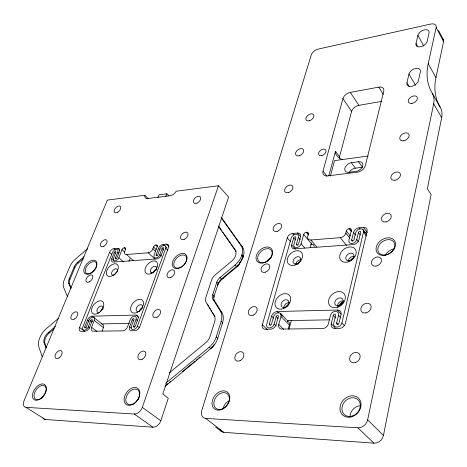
<?xml version="1.0" encoding="UTF-8"?>
<svg xmlns="http://www.w3.org/2000/svg" width="467" height="467" viewBox="0 0 467 467"><rect width="100%" height="100%" fill="white"/><g stroke="black" fill="none" stroke-linecap="round" stroke-linejoin="round"><path stroke-width="0.7" d="M339.351 158.366A6.947 4.582 -35.5 0 1 339.509 156.807L335.487 151.267C334.88 155.365 339.042 158.243 342.323 159.714M219.951 429.675A7.863 5.884 -55 0 0 223.845 432.331L373.886 443.148A8.692 7.507 -49.1 0 0 383.46 435.442L431.111 194.57L427.363 188.756L441.665 117.678A29.065 19.089 -31.1 0 0 440.165 107.141A91.094 57.476 -25.5 0 1 435.956 77.639L443.568 41.604A7.005 4.215 -29.9 0 0 442.57 38.644M205.778 418.426L357.815 427.801A8.937 7.554 -48.5 0 0 367.646 419.862L433.68 103.797A29.526 19.019 -31.5 0 0 432.238 93.242A92.594 57.324 -26.1 0 1 428.204 63.705L436.143 27.506A7.11 4.191 -30.3 0 0 430.808 24.039L318.109 49.105A6.375 3.654 -35.5 0 0 311.308 54.878L201.75 410.662A8.056 5.884 -54.3 0 0 205.778 418.426L223.845 432.331M242.25 248.537L242.542 247.177L221.504 217.698M406.944 82.747L408.958 74.037A6.334 3.923 -31 0 1 415.694 68.41A6.334 3.923 -31 0 1 420.358 71.865L418.403 80.628A6.363 3.981 -31.1 0 1 411.614 86.319A6.363 3.981 -31.1 0 1 406.944 82.747L409.145 86.465M416.015 43.583L417.918 35.364A6.199 3.672 -30.6 0 1 424.468 29.87A6.199 3.672 -30.6 0 1 429.062 32.953L427.212 41.219A6.229 3.724 -30.6 0 1 420.621 46.77A6.229 3.724 -30.6 0 1 416.015 43.583L417.767 46.723M341.908 322.954L363.478 232.157A4.39 3.17 -36.4 0 0 360.442 228.853A4.39 3.17 -36.4 0 0 355.667 232.794L353.98 239.746A1.29 0.934 -37.1 0 1 352.573 240.908A1.29 0.934 -37.1 0 1 351.692 239.921L353.513 232.443A5.155 3.718 -36.5 0 1 359.111 227.82L363.466 227.452A5.178 3.736 -36.2 0 1 367.08 231.334L345.393 323.503A5.452 4.232 -41.7 0 1 339.416 328.4L334.845 328.453A5.435 4.203 -42.1 0 1 331.237 323.713L333.269 315.394A1.348 1.033 -41.7 0 1 334.74 314.186A1.348 1.033 -41.7 0 1 335.639 315.348L333.765 323.082A4.623 3.578 -41.9 0 0 336.853 327.104A4.623 3.578 -41.9 0 0 341.908 322.954L344.261 325.552M337.402 310.024A5.394 4.145 -41.5 0 1 341.027 314.641L339.024 323.001A1.36 1.051 -41.9 0 1 337.536 324.221A1.36 1.051 -41.9 0 1 336.625 323.036L338.493 315.283A4.582 3.52 -41.7 0 0 335.44 311.355A4.582 3.52 -41.7 0 0 330.438 315.458L328.394 323.759A5.382 4.127 -42.9 0 1 322.499 328.593L281.91 329.054A5.219 3.882 -45.4 0 1 278.776 324.501L280.988 316.503A4.39 3.222 -45.2 0 0 278.367 312.732A4.39 3.222 -45.2 0 0 273.604 316.655L271.531 324.04A1.29 0.952 -46 0 1 270.13 325.195A1.29 0.952 -46 0 1 269.366 324.075L271.607 316.136A5.155 3.783 -45.3 0 1 277.188 311.53L337.402 310.024L341.143 314.203M306.761 232.262A2.463 1.722 -39.8 0 1 308.319 234.136L307.753 236.191A4.962 3.485 -39.5 0 0 310.899 239.985L340.268 237.668A5.084 3.631 -37.6 0 0 345.819 233.074L346.345 230.967A2.551 1.827 -37.1 0 1 349.118 228.667L349.567 228.632A2.557 1.827 -37 0 1 351.307 230.552L348.954 240.131A4.39 3.176 -37.1 0 0 351.955 243.494A4.39 3.176 -37.1 0 0 356.735 239.536L358.411 232.566A1.29 0.934 -36.4 0 1 359.818 231.404A1.29 0.934 -36.4 0 1 360.711 232.379L358.913 239.898A5.172 3.748 -37 0 1 353.262 244.568L294.73 248.835A4.927 3.45 -40.7 0 1 291.7 245.012L293.725 237.837A1.226 0.852 -40.5 0 1 295.056 236.734A1.226 0.852 -40.5 0 1 295.809 237.668L293.936 244.334A4.191 2.936 -40.6 0 0 296.533 247.586A4.191 2.936 -40.6 0 0 301.098 243.792L303.661 234.522A2.463 1.722 -39.8 0 1 306.334 232.297L306.761 232.262L308.588 234.434M339.509 156.807L351.604 111.426A6.771 4.267 -34.2 0 1 358.86 105.344L381.451 101.397M328.838 175.849L335.487 151.267M288.285 328.937L289.353 324.968A4.331 3.228 -45.3 0 0 287.363 321.261M310.263 247.498L311.331 243.552A2.434 1.722 -39.7 0 1 311.676 242.799M288.95 329.241L291.367 320.269M330.385 176.071L334.547 160.613L368.235 156.013M287.497 321.722L287.876 320.333M323.001 171.021L342.947 98.584A6.871 4.244 -34.5 0 1 350.297 92.402L378.784 87.125A7.058 4.401 -33 0 1 383.763 91.17L365.387 165.511A7.349 4.944 -34.9 0 1 357.401 172.165L327.647 175.907A7.163 4.752 -36.7 0 1 323.001 171.021L326.953 176.222M300.141 239.577L298.325 237.464A4.162 2.89 -40.5 0 0 295.757 234.288A4.162 2.89 -40.5 0 0 291.233 238.042L266.785 324.11A4.396 3.228 -46 0 0 269.366 327.939A4.396 3.228 -46 0 0 274.135 323.999L276.201 316.603A1.29 0.946 -45.2 0 1 277.602 315.447A1.29 0.946 -45.2 0 1 278.373 316.556L276.155 324.536A5.178 3.812 -46 0 1 270.516 329.182L265.326 329.241A5.16 3.777 -46.3 0 1 262.337 324.746L287.246 237.866A4.88 3.38 -40.7 0 1 292.529 233.471L297.52 233.045L300.684 236.751M297.52 233.045A4.898 3.403 -40.4 0 1 300.567 236.781L298.559 243.984A1.232 0.864 -40.6 0 1 297.222 245.099A1.232 0.864 -40.6 0 1 296.457 244.142L298.325 237.464M165.108 386.378L210.646 348.709A16.304 11.377 -49.5 0 0 217.733 338.341L222.619 322.679A16.117 11.179 -48.5 0 0 221.948 312.727L214.476 300.649L212.999 299.254A7.466 5.114 -46.6 0 1 212.73 294.759L216.816 282.121A7.402 5.032 -45.8 0 1 219.992 277.567L235.07 264.999A15.429 10.327 -44.4 0 0 241.743 255.391L241.97 254.667A15.423 10.321 -44.4 0 0 241.153 245.712L220.984 217.424M165.703 383.267L209.099 347.36A16.339 11.371 -49.5 0 0 216.203 336.976L221.113 321.296A16.152 11.179 -48.4 0 0 220.459 311.331L212.999 299.254M217.342 285.045A19.672 13.566 -45.9 0 1 223.267 278.239L238.03 265.933A3.141 2.131 -44.4 0 0 239.378 263.989L239.6 263.283A3.141 2.131 -44.4 0 0 239.723 262.658M160.823 420.744L168.266 398.205L162.79 394.049L228.632 197.016L218.468 185.773L176.193 191.225A6.264 3.73 -44 0 1 170.006 195.743L147.805 198.533A6.153 3.59 -44.7 0 1 144.782 195.276L107.363 200.104L24.033 400.809A7.034 4.174 -55.5 0 0 26.012 407.341L45.241 419.459L152.96 427.223A7.478 5.184 -55.8 0 0 160.823 420.744L142.312 407.37L218.468 185.773M166.404 244.177A4.407 2.749 -46.3 0 1 168.447 247.592L139.814 326.573A4.676 3.012 -50.6 0 1 134.846 330.724L131.56 330.764A4.664 2.995 -50.7 0 1 129.622 326.725L132.237 319.644A1.156 0.741 -50.3 0 1 133.463 318.617A1.156 0.741 -50.3 0 1 133.947 319.609L131.525 326.194A3.97 2.551 -50.6 0 0 133.188 329.62A3.97 2.551 -50.6 0 0 137.391 326.1L165.732 248.263A3.742 2.329 -46.4 0 0 164.016 245.362A3.742 2.329 -46.4 0 0 160.006 248.724L157.799 254.743A1.103 0.689 -46.8 0 1 156.614 255.735A1.103 0.689 -46.8 0 1 156.118 254.871L158.506 248.403A4.396 2.738 -46.4 0 1 163.205 244.445L166.404 244.177L169.019 246.681M135.955 315.073A4.635 2.965 -50.3 0 1 137.917 319.019L135.313 326.135A1.167 0.747 -50.6 0 1 134.082 327.169A1.167 0.747 -50.6 0 1 133.591 326.159L136.008 319.562A3.934 2.516 -50.3 0 0 134.356 316.206A3.934 2.516 -50.3 0 0 130.188 319.685L127.573 326.76A4.635 2.948 -50.9 0 1 122.663 330.864L93.231 331.202A4.53 2.784 -51.4 0 1 91.561 327.297L94.246 320.444A3.812 2.323 -51.1 0 0 92.845 317.204A3.812 2.323 -51.1 0 0 88.847 320.56L86.342 326.888A1.121 0.683 -51.5 0 1 85.169 327.875A1.121 0.683 -51.5 0 1 84.766 326.912L87.463 320.111A4.477 2.726 -51.1 0 1 92.151 316.171L135.955 315.073L138.611 317.28M124.59 247.726A2.131 1.273 -47.4 0 1 125.465 249.378L124.765 251.164A4.279 2.574 -47.4 0 0 126.528 254.503L148.185 252.799A4.355 2.674 -46.8 0 0 152.855 248.864L153.532 247.037A2.183 1.348 -46.5 0 1 155.867 245.07L156.2 245.041A2.183 1.348 -46.5 0 1 157.181 246.734L154.116 255.023A3.748 2.335 -46.8 0 0 155.803 257.971A3.748 2.335 -46.8 0 0 159.813 254.585L162.02 248.561A1.103 0.683 -46.4 0 1 163.199 247.568A1.103 0.683 -46.4 0 1 163.707 248.426L161.331 254.924A4.413 2.749 -46.8 0 1 156.591 258.911L113.504 262.051A4.261 2.545 -48 0 1 111.817 258.689L114.292 252.449A1.057 0.63 -47.8 0 1 115.419 251.497A1.057 0.63 -47.8 0 1 115.839 252.326L113.545 258.123A3.625 2.166 -47.9 0 0 114.993 260.977A3.625 2.166 -47.9 0 0 118.852 257.72L122.01 249.664A2.125 1.273 -47.4 0 1 124.275 247.755L125.652 248.689M165.808 196.496L166.824 193.793L168.815 195.825M157.98 197.512L159.019 194.792L166.824 193.793M102.133 331.062L103.446 327.659A3.771 2.335 -51.3 0 0 102.11 324.419M128.974 261.304L130.001 258.63M118.77 253.12L117.702 252.174A3.602 2.137 -47.8 0 0 116.265 249.372A3.602 2.137 -47.8 0 0 112.436 252.6L82.875 326.941A3.818 2.323 -51.5 0 0 84.241 330.227A3.818 2.323 -51.5 0 0 88.251 326.859L90.75 320.52A1.121 0.683 -51.1 0 1 91.923 319.533A1.121 0.683 -51.1 0 1 92.338 320.485L89.646 327.326A4.501 2.738 -51.5 0 1 84.918 331.296L81.124 331.337A4.483 2.72 -51.6 0 1 79.542 327.478L109.541 252.408A4.226 2.498 -47.8 0 1 114.018 248.625L117.731 248.31L119.856 250.207M117.731 248.31A4.238 2.516 -47.7 0 1 119.435 251.602L116.972 257.86A1.068 0.636 -47.9 0 1 115.839 258.817A1.068 0.636 -47.9 0 1 115.413 257.982L117.702 252.174M71.229 288.151L69.565 284.21A8.126 4.711 -49.6 0 1 69.945 279.441L74.895 267.603A8.05 4.647 -49 0 1 78.222 262.985L83.196 258.776M70.733 288.192L68.801 283.597A8.132 4.711 -49.6 0 1 69.18 278.822L74.142 266.978A8.056 4.647 -49 0 1 77.475 262.361L84.107 256.745M217.359 285.366L218.276 283.533A7.384 5.038 -45.8 0 1 221.434 278.986L236.489 266.441A15.399 10.338 -44.4 0 0 243.144 256.85L243.371 256.132A15.393 10.327 -44.4 0 0 242.542 247.177L241.153 245.712M213.6 297.351L218.276 283.533L216.816 282.121M239.6 263.283L240.54 261.491M242.11 258.514L243.371 256.132L241.97 254.667M239.378 263.989L243.144 256.85L241.743 255.391M221.907 323.94L222.619 322.679L221.113 321.296M214.225 344.413A3.327 2.347 -49.7 0 1 212.789 346.508L210.646 348.709L209.099 347.36M87.574 248.753L75.835 258.7A13.683 7.886 -49 0 0 69.671 266.961L64.399 279.453A13.823 7.997 -49.6 0 0 63.716 287.567L67.388 296.504M58.743 318.167L46.56 328.435A14.5 8.511 -52.4 0 0 40.028 337.262L39.742 337.95A14.512 8.517 -52.4 0 0 38.825 346.847L42.264 356.811M45.918 347.938L43.991 342.498A8.54 5.014 -52.4 0 1 48.463 332.352L55.503 326.427M46.502 347.839L44.814 343.082A8.529 5.014 -52.4 0 1 49.274 332.948L54.143 328.844M169.206 372.952L206.204 342.311A9.603 6.672 -49.5 0 0 209.992 336.573L214.662 321.845A9.498 6.567 -48.5 0 0 214.312 315.99L206.262 302.692A9.311 6.357 -46.9 0 1 205.97 297.076L211.428 280.393A9.206 6.229 -45.9 0 1 215.38 274.742L231.749 261.082A9.066 6.065 -44.4 0 0 235.409 250.51L218.322 226.063M166.737 384.61L167.857 383.681M169.539 382.286L170.665 381.358M182.305 371.732L195.048 361.189M196.158 360.267L197.821 358.895M198.924 357.973L200.034 357.057M211.125 347.886L212.789 346.508M223.267 278.239L221.434 278.986L219.992 277.567M238.03 265.933L236.489 266.441L235.07 264.999M351.406 162.709L358.557 161.757A6.118 4.11 -35 0 1 362.766 165.861A6.118 4.11 -35 0 1 356.128 171.377L348.942 172.288A6.077 4.075 -35.4 0 1 344.85 168.19A6.077 4.075 -35.4 0 1 351.406 162.709L355.323 168.167L362.445 167.25L358.557 161.757M310.625 244.679L313.38 244.469M341.5 302.587L342.953 302.54M338.989 305.651L340.437 305.611M101.281 323.917L129.452 323.415M287.31 320.596L329.492 319.842M26.012 407.341L134.274 414.019L152.96 427.223M43.991 342.498L44.814 343.082M48.463 332.352L49.274 332.948M79.542 327.478L84.463 331.226M84.766 326.912L86.401 328.167M88.251 326.859L89.886 328.12M215.684 427.048L221.235 431.333M91.561 327.297L97.013 331.512M87.463 320.111L89.185 321.454M90.75 320.52L92.373 321.786M94.246 320.444L103.446 327.659M92.151 316.171L101.31 323.38A4.431 2.738 -51.3 0 0 101.07 323.397M68.801 283.597L69.565 284.21M69.18 278.822L69.945 279.441M129.622 326.725L131.239 328.038M133.591 326.159L134.665 327.034M137.391 326.1L139.54 327.863M132.237 319.644L133.836 320.963M136.008 319.562L137.607 320.887M74.142 266.978L74.895 267.603M77.475 262.361L78.222 262.985M111.817 258.689L113.966 260.574M109.541 252.408L111.677 254.293M115.413 257.982L116.487 258.928M114.292 252.449L115.361 253.394M118.852 257.72L123.679 261.987M114.018 248.625L115.618 250.043M216.203 336.976L217.733 338.341M122.01 249.664L124.671 252.052M126.528 254.503L133.504 260.749M124.275 247.755L125.868 249.185M214.312 315.99L215.065 316.679M148.185 252.799L155.097 259.179M156.118 254.871L157.181 255.852M159.813 254.585L161.401 256.068M220.459 311.331L221.948 312.727M152.855 248.864L155.499 251.334M153.532 247.037L156.171 249.506M155.867 245.07L157.449 246.558M158.506 248.403L160.082 249.886M162.02 248.561L163.596 250.049M156.2 245.041L157.77 246.523M212.73 294.759L214.201 296.16A7.449 5.114 -46.6 0 0 214.476 300.649M165.732 248.263L167.828 250.248M163.205 244.445L164.25 245.444M165.295 246.436L166.859 247.924M357.815 427.801L373.886 443.148M262.337 324.746L267.358 329.626M269.366 324.075L270.37 325.055M367.646 419.862L383.46 435.442M144.782 195.276L148.214 198.685M274.135 323.999L276.125 325.972M278.776 324.501L283.738 329.445M271.607 316.136L273.592 318.115M276.201 316.603L278.174 318.587M280.988 316.503L289.353 324.968M286.51 319.714L280.206 313.31L282.768 315.937L280.579 313.69M277.188 311.53L278.665 313.024M235.409 250.51L236.115 251.234L222.765 232.152M331.237 323.713L335.516 328.354M336.625 323.036L338.044 324.588M333.269 315.394L335.627 317.992M338.493 315.283L340.84 317.893M291.7 245.012L295.372 249.197M287.246 237.866L290.451 241.532M296.457 244.142L297.368 245.193M293.725 237.837L295.553 239.939M292.529 233.471L293.895 235.053M301.098 243.792L304.741 248.012M303.661 234.522L311.331 243.552M310.899 239.985L316.865 247.043M313.304 245.017L314.565 246.506M306.334 232.297L308.582 234.965M340.268 237.668L346.532 245.461M351.692 239.921L352.562 241.025M345.819 233.074L349.806 238.117M346.345 230.967L350.326 236.016M349.567 228.632L351.301 230.838M349.118 228.667L351.318 231.48M356.735 239.536L358.469 241.748M353.513 232.443L355.673 235.216M358.411 232.566L360.133 234.79M363.478 232.157L366.478 236.063M359.111 227.82L359.964 228.935M364.774 232.076L366.595 234.457M363.466 227.452L367.377 232.578M362.847 229.589L365.13 232.589L363.18 229.992M218.597 226.191L221.93 230.961M342.947 98.584L351.604 111.426M350.297 92.402L358.86 105.344M378.784 87.125L383.325 94.375M207.377 303.994L208.475 305.803M209.204 307.012L210.308 308.827M211.037 310.035L211.767 311.244M212.503 312.452L214.697 316.077M408.958 74.037L415.49 85.227M433.68 103.797L441.665 117.678M432.238 93.242L440.165 107.141M428.204 63.705L435.956 77.639M417.918 35.364L423.814 46.075M443.341 39.532L438.56 30.483M436.143 27.506L443.568 41.604M142.312 407.37A7.653 5.166 -55.1 0 1 134.274 414.019M136.44 401.667A8.564 5.808 -54.9 0 1 139.003 398.333M45.241 419.459A6.882 4.203 -56 0 1 42.929 417.907M112.389 275.664A6.69 4.057 -48.6 0 1 112.512 275.267M151.075 272.909A6.9 4.361 -47.6 0 1 151.378 272.074M139.195 311.734A3.981 2.551 -49.7 0 1 142.762 307.403M139.826 311.04A3.993 2.545 -49.6 0 1 136.142 309.294A3.993 2.545 -49.6 0 1 140.374 304.688A3.993 2.545 -49.6 0 1 142.126 308.535M141.338 309.744A3.993 2.545 -49.6 0 1 141.145 309.96M153.316 273.043A3.864 2.44 -47.6 0 1 156.754 269.074M153.789 272.384A3.882 2.44 -47.5 0 1 150.386 270.51A3.882 2.44 -47.5 0 1 154.7 266.243A3.882 2.44 -47.5 0 1 156.136 270.066M100.382 311.652A3.859 2.37 -50.5 0 1 103.073 308.821M99.629 312.493A3.87 2.364 -50.5 0 1 96.973 310.24A3.87 2.364 -50.5 0 1 100.831 306.066A3.87 2.364 -50.5 0 1 102.839 309.014M114.999 274.281A3.748 2.271 -48.6 0 1 116.878 272.121M114.287 274.993A3.759 2.271 -48.6 0 1 111.619 272.967A3.759 2.271 -48.6 0 1 115.384 268.904A3.759 2.271 -48.6 0 1 117.415 271.613M222.957 409.051A9.124 6.807 -53.6 0 1 229.688 400.523M350.069 417.119A9.965 8.394 -48 0 1 360.477 405.724M385.456 255.321A9.101 6.847 -34.6 0 1 394.183 248.893M266.587 261.666A8.248 5.767 -42.8 0 1 271.304 257.545M297.683 264.264A8.908 6.41 -41.3 0 1 298.104 263.779M297.882 264.077A7.688 5.522 -41.3 0 1 299.032 262.868M286.399 306.34A9.147 6.771 -44.1 0 1 287.847 304.98M285.489 307.654A7.892 5.838 -44.1 0 1 288.694 304.461M339.918 304.309A9.533 7.338 -40.6 0 1 342.655 302.242M338.622 306.171A8.225 6.328 -40.6 0 1 343.508 302.044M351.085 259.646A9.293 6.912 -37.7 0 1 353.262 258.082M350.017 260.89A8.021 5.96 -37.7 0 1 353.595 258.017M337.425 306.2A4.629 3.543 -40.6 0 1 343.426 300.993M348.306 260.895A4.512 3.333 -37.8 0 1 354.138 256.342M283.848 307.432A4.442 3.269 -44.1 0 1 289.336 302.657M295.745 264.363A4.326 3.088 -41.3 0 1 301.092 259.705M349.118 172.72A6.036 4.08 -35.3 0 1 355.323 168.167M41.038 398.415A8.062 4.828 -55 0 0 44.867 386.063A8.062 4.828 -55 0 0 34.453 393.243A8.062 4.828 -55 0 0 41.038 398.415M133.877 403.599A8.663 5.797 -54.6 0 0 138.016 390.062A8.663 5.797 -54.6 0 0 126.248 397.043A8.663 5.797 -54.6 0 0 133.877 403.599M180.711 267.393A7.799 5.003 -46.4 0 0 185.668 255.934A7.799 5.003 -46.4 0 0 174.46 261.392A7.799 5.003 -46.4 0 0 180.711 267.393M91.322 272.944A7.262 4.25 -48.9 0 0 95.811 262.314A7.262 4.25 -48.9 0 0 85.87 268A7.262 4.25 -48.9 0 0 91.322 272.944M142.458 359.187A4.968 3.281 -52 0 0 144.986 351.558A4.968 3.281 -52 0 0 138.139 355.498A4.968 3.281 -52 0 0 142.458 359.187M59.046 357.897A4.652 2.79 -53.1 0 0 61.358 350.857A4.652 2.79 -53.1 0 0 55.229 354.932A4.652 2.79 -53.1 0 0 59.046 357.897M157.081 317.216A4.804 3.135 -49.5 0 0 159.918 309.971A4.804 3.135 -49.5 0 0 153.147 313.462A4.804 3.135 -49.5 0 0 157.081 317.216M170.963 277.334A4.664 2.995 -47.2 0 0 174.103 270.451A4.664 2.995 -47.2 0 0 167.425 273.528A4.664 2.995 -47.2 0 0 170.963 277.334M184.161 239.39A4.542 2.86 -45.2 0 0 187.588 232.846A4.542 2.86 -45.2 0 0 181.027 235.537A4.542 2.86 -45.2 0 0 184.161 239.39M196.998 203.139A4.431 2.726 -43.4 0 0 200.302 196.864A4.431 2.726 -43.4 0 0 193.858 199.613A4.431 2.726 -43.4 0 0 196.998 203.139M74.621 318.955A4.507 2.679 -51.2 0 0 77.201 312.225A4.507 2.679 -51.2 0 0 71.142 315.873A4.507 2.679 -51.2 0 0 74.621 318.955M89.466 281.817A4.372 2.574 -49.3 0 0 92.308 275.378A4.372 2.574 -49.3 0 0 86.331 278.63A4.372 2.574 -49.3 0 0 89.466 281.817M103.878 246.232A4.256 2.475 -47.6 0 0 106.599 240.073A4.256 2.475 -47.6 0 0 100.72 243.336A4.256 2.475 -47.6 0 0 103.878 246.232M117.41 212.351A4.145 2.37 -46.1 0 0 120.387 206.449A4.145 2.37 -46.1 0 0 114.596 209.356A4.145 2.37 -46.1 0 0 117.41 212.351M40.436 398.783A9.235 5.528 -55 0 0 44.82 384.633A9.235 5.528 -55 0 0 32.894 392.87A9.235 5.528 -55 0 0 40.436 398.783M133.334 404.054A9.924 6.631 -54.5 0 0 138.069 388.55A9.924 6.631 -54.5 0 0 124.59 396.559A9.924 6.631 -54.5 0 0 133.334 404.054M180.163 267.644A8.937 5.727 -46.4 0 0 185.831 254.521A8.937 5.727 -46.4 0 0 172.994 260.79A8.937 5.727 -46.4 0 0 180.163 267.644M90.726 273.154A8.318 4.863 -48.9 0 0 95.869 260.977A8.318 4.863 -48.9 0 0 84.474 267.503A8.318 4.863 -48.9 0 0 90.726 273.154M137.707 312.16A8.009 5.09 -49.6 0 0 142.318 300.147A8.009 5.09 -49.6 0 0 131.151 306.264A8.009 5.09 -49.6 0 0 137.707 312.16M151.571 273.364A7.781 4.868 -47.5 0 0 156.696 261.917A7.781 4.868 -47.5 0 0 145.681 267.322A7.781 4.868 -47.5 0 0 151.571 273.364M98.017 313.258A7.77 4.723 -50.4 0 0 102.758 301.647A7.77 4.723 -50.4 0 0 92.133 307.549A7.77 4.723 -50.4 0 0 98.017 313.258M112.36 275.746A7.542 4.53 -48.5 0 0 117.561 264.672A7.542 4.53 -48.5 0 0 107.101 269.879A7.542 4.53 -48.5 0 0 112.36 275.746M223.138 408.806A10.589 7.793 -53.2 0 0 227.295 392.046A10.589 7.793 -53.2 0 0 212.362 400.674A10.589 7.793 -53.2 0 0 223.138 408.806M223.541 408.31A9.241 6.807 -53.2 0 0 227.172 393.675A9.241 6.807 -53.2 0 0 214.143 401.194A9.241 6.807 -53.2 0 0 223.541 408.31M352.702 416.441A11.576 9.632 -47.7 0 0 358.347 398.001A11.576 9.632 -47.7 0 0 340.466 405.105A11.576 9.632 -47.7 0 0 352.702 416.441M353.029 415.788A10.099 8.412 -47.8 0 0 357.967 399.694A10.099 8.412 -47.8 0 0 342.358 405.864A10.099 8.412 -47.8 0 0 353.029 415.788M385.228 255.227A10.56 7.84 -34.9 0 0 394.504 240.651A10.56 7.84 -34.9 0 0 377.64 243.961A10.56 7.84 -34.9 0 0 385.228 255.227M385.818 254.836A9.212 6.847 -34.9 0 0 393.92 242.122A9.212 6.847 -34.9 0 0 379.204 244.988A9.212 6.847 -34.9 0 0 385.818 254.836M264.275 262.664A9.556 6.591 -42.8 0 0 271.549 248.841A9.556 6.591 -42.8 0 0 257.142 253.739A9.556 6.591 -42.8 0 0 264.275 262.664M264.865 262.343A8.336 5.756 -42.8 0 0 271.222 250.277A8.336 5.756 -42.8 0 0 258.648 254.533A8.336 5.756 -42.8 0 0 264.865 262.343M355.498 362.538A5.802 4.676 -42.9 0 0 359.152 353.659A5.802 4.676 -42.9 0 0 350.017 356.578A5.802 4.676 -42.9 0 0 355.498 362.538M240.085 360.67A5.335 3.899 -49.5 0 0 242.852 352.404A5.335 3.899 -49.5 0 0 235.059 356.158A5.335 3.899 -49.5 0 0 240.085 360.67M321.833 155.599A4.203 2.72 -36.6 0 0 325.75 150.006A4.203 2.72 -36.6 0 0 319.317 151.6A4.203 2.72 -36.6 0 0 321.833 155.599M337.367 307.344A9.334 7.081 -40.7 0 0 344.027 293.568A9.334 7.081 -40.7 0 0 329.404 298.01A9.334 7.081 -40.7 0 0 337.367 307.344M339.159 305.786A4.652 3.543 -40.6 0 0 342.498 298.921A4.652 3.543 -40.6 0 0 335.201 301.098A4.652 3.543 -40.6 0 0 339.159 305.786M347.816 261.969A9.101 6.666 -37.9 0 0 355.142 249.057A9.101 6.666 -37.9 0 0 340.828 252.775A9.101 6.666 -37.9 0 0 347.816 261.969M349.789 260.668A4.536 3.333 -37.9 0 0 353.455 254.229A4.536 3.333 -37.9 0 0 346.316 256.05A4.536 3.333 -37.9 0 0 349.789 260.668M283.487 308.617A8.955 6.526 -44.1 0 0 289.318 295.226A8.955 6.526 -44.1 0 0 275.728 300.398A8.955 6.526 -44.1 0 0 283.487 308.617M285.273 307.216A4.46 3.263 -44.1 0 0 288.197 300.538A4.46 3.263 -44.1 0 0 281.414 303.083A4.46 3.263 -44.1 0 0 285.273 307.216M295.027 265.022A8.715 6.176 -41.3 0 0 301.489 252.408A8.715 6.176 -41.3 0 0 288.139 256.838A8.715 6.176 -41.3 0 0 295.027 265.022M296.971 263.837A4.343 3.088 -41.3 0 0 300.211 257.545A4.343 3.088 -41.3 0 0 293.545 259.722A4.343 3.088 -41.3 0 0 296.971 263.837M365.894 312.925A5.633 4.39 -38.9 0 0 370.535 304.793A5.633 4.39 -38.9 0 0 361.563 306.667A5.633 4.39 -38.9 0 0 365.894 312.925M376.034 266.12A5.493 4.121 -36.1 0 0 381.037 258.525A5.493 4.121 -36.1 0 0 372.304 260.02A5.493 4.121 -36.1 0 0 376.034 266.12M385.946 221.918A5.365 3.87 -34.1 0 0 390.786 214.645A5.365 3.87 -34.1 0 0 382.245 216.332A5.365 3.87 -34.1 0 0 385.946 221.918M394.965 180.233A5.248 3.637 -32.8 0 0 400.131 173.409A5.248 3.637 -32.8 0 0 391.842 174.757A5.248 3.637 -32.8 0 0 394.965 180.233M403.827 140.742A5.143 3.421 -31.8 0 0 408.841 134.163A5.143 3.421 -31.8 0 0 400.727 135.693A5.143 3.421 -31.8 0 0 403.827 140.742M411.9 103.382A5.044 3.222 -31.2 0 0 417.212 97.177A5.044 3.222 -31.2 0 0 409.361 98.403A5.044 3.222 -31.2 0 0 411.9 103.382M253.19 315.167A5.166 3.701 -46.1 0 0 256.33 307.368A5.166 3.701 -46.1 0 0 248.637 310.654A5.166 3.701 -46.1 0 0 253.19 315.167M265.577 272.109A5.02 3.508 -43.3 0 0 269.074 264.748A5.02 3.508 -43.3 0 0 261.502 267.609A5.02 3.508 -43.3 0 0 265.577 272.109M277.316 231.311A4.892 3.322 -41.1 0 0 281.14 224.347A4.892 3.322 -41.1 0 0 273.715 226.822A4.892 3.322 -41.1 0 0 277.316 231.311M288.443 192.597A4.781 3.146 -39.2 0 0 292.575 186.006A4.781 3.146 -39.2 0 0 285.314 188.119A4.781 3.146 -39.2 0 0 288.443 192.597M299.306 155.727A4.676 2.983 -37.8 0 0 303.311 149.393A4.676 2.983 -37.8 0 0 296.183 151.612A4.676 2.983 -37.8 0 0 299.306 155.727M309.358 120.737A4.582 2.825 -36.6 0 0 313.643 114.719A4.582 2.825 -36.6 0 0 306.696 116.616A4.582 2.825 -36.6 0 0 309.358 120.737"/></g></svg>
